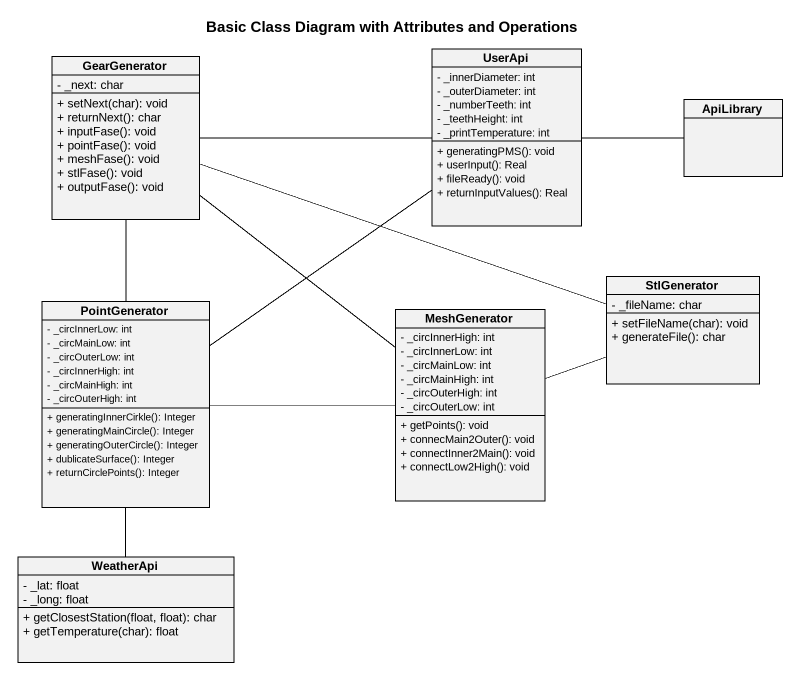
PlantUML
@startuml
title Basic Class Diagram with Attributes and Operations
hide circle
hide empty members
skinparam classAttributeIconSize 0
class GearGenerator {
  - _next: char
  + setNext(char): void
  + returnNext(): char
  + inputFase(): void
  + pointFase(): void
  + meshFase(): void
  + stlFase(): void
  + outputFase(): void
}
class UserApi {
  - _innerDiameter: int
  - _outerDiameter: int
  - _numberTeeth: int
  - _teethHeight: int
  - _printTemperature: int
  + generatingPMS(): void
  + userInput(): Real
  + fileReady(): void
  + returnInputValues(): Real
}
class ApiLibrary
class StlGenerator {
  - _fileName: char
  + setFileName(char): void
  + generateFile(): char
}
class PointGenerator {
  - _circInnerLow: int
  - _circMainLow: int
  - _circOuterLow: int
  - _circInnerHigh: int
  - _circMainHigh: int
  - _circOuterHigh: int
  + generatingInnerCirkle(): Integer
  + generatingMainCircle(): Integer
  + generatingOuterCircle(): Integer
  + dublicateSurface(): Integer
  + returnCirclePoints(): Integer
}
class MeshGenerator {
  - _circInnerHigh: int
  - _circInnerLow: int
  - _circMainLow: int
  - _circMainHigh: int
  - _circOuterHigh: int
  - _circOuterLow: int
  + getPoints(): void
  + connecMain2Outer(): void
  + connectInner2Main(): void
  + connectLow2High(): void
}
class WeatherApi {
  - _lat: float
  - _long: float
  + getClosestStation(float, float): char
  + getTemperature(char): float
}
GearGenerator -right- UserApi
GearGenerator -right- StlGenerator
GearGenerator -- PointGenerator
GearGenerator -- MeshGenerator
UserApi -right- ApiLibrary
UserApi -- PointGenerator
StlGenerator -left- MeshGenerator
PointGenerator -right- MeshGenerator
WeatherApi -up- PointGenerator
@enduml
